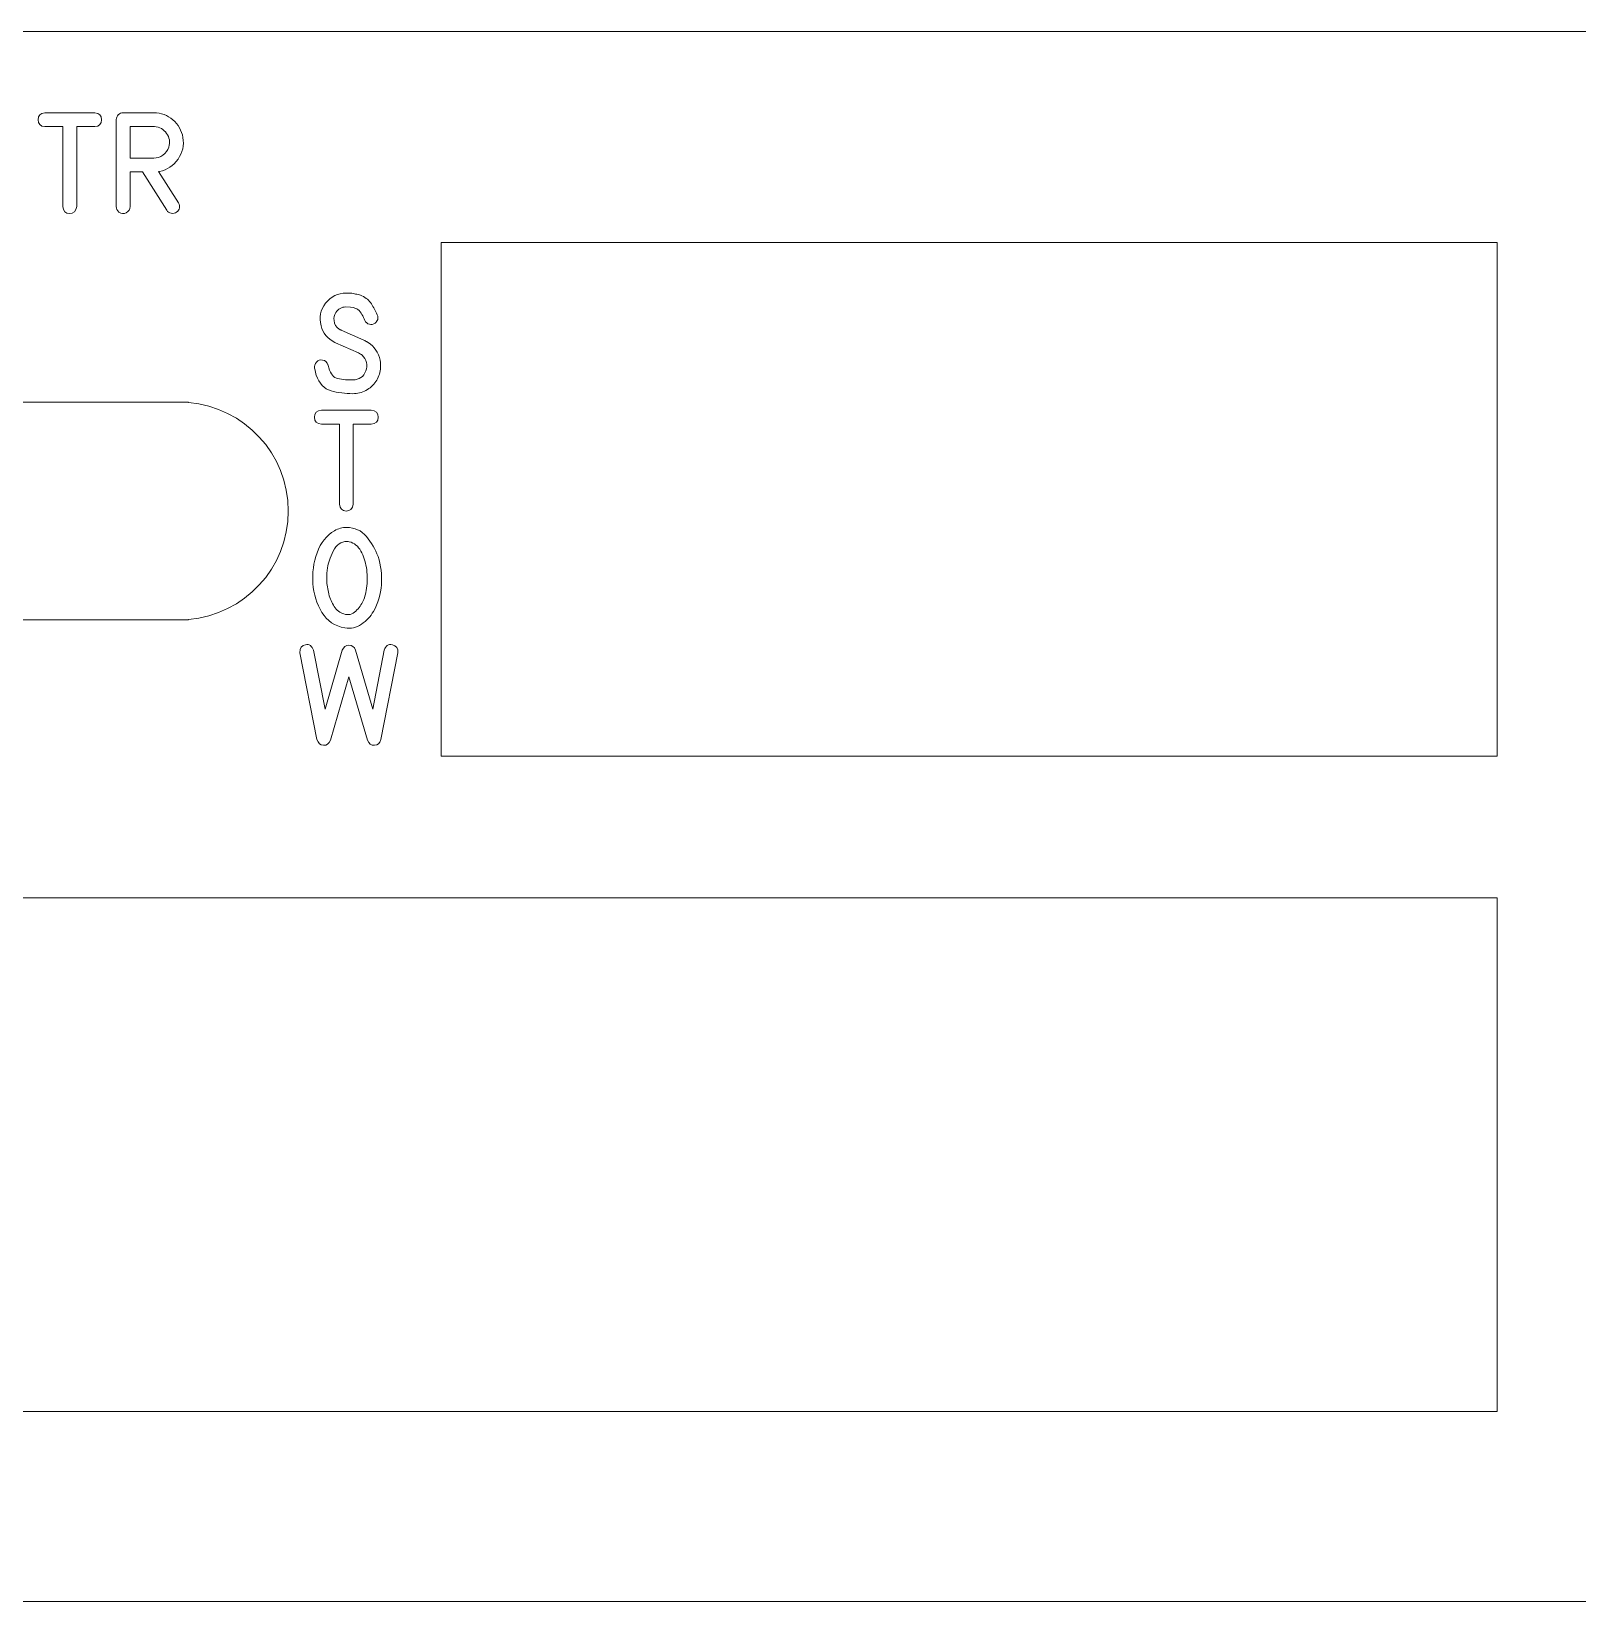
# Model space of a CAD drawing. Header units: millimetres. Extents: x -122 to 123, y -125 to 179.
# Drawn here: x -14 to 40.2, y 67.8 to 122.8 of the extents above; entities that cross this region are included whole.
import ezdxf

# ---------------------------------------------------------------- set-up
doc = ezdxf.new("R2010")
doc.units = ezdxf.units.MM
doc.header["$MEASUREMENT"] = 0
doc.layers.add('Cut', color=7, linetype='Continuous')
doc.layers.add('Engrave', color=7, linetype='Continuous')

msp = doc.modelspace()

# ---------------------------------------------------------------- linework, layer by layer
at = {"layer": 'Cut', "color": 250, "lineweight": 9}
for points in [[(0.3487, 97.4289), (37.3487, 97.4289), (37.3487, 115.4289), (0.3487, 115.4289), (0.3487, 97.4289)], [(-37.6513, 74.4711), (37.3487, 74.4711), (37.3487, 92.4711), (-37.6513, 92.4711), (-37.6513, 74.4711)]]:
    msp.add_lwpolyline(points, close=True, dxfattribs=at)
for points, knots in [([(-58.5705, 122.8179), (-58.5705, 122.8179), (67.4295, 122.8179), (67.4295, 122.8179), (67.4295, 122.8179), (70.1795, 122.8179), (72.4295, 120.5679), (72.4295, 117.8178), (72.4295, 117.8178), (72.4295, 117.8178), (72.4295, 72.8179), (72.4295, 72.8179), (72.4295, 72.8179), (72.4295, 70.0679), (70.1795, 67.8179), (67.4295, 67.8179), (67.4295, 67.8179), (67.4295, 67.8179), (-58.5705, 67.8179), (-58.5705, 67.8179), (-58.5705, 67.8179), (-61.3205, 67.8179), (-63.5705, 70.0679), (-63.5705, 72.8179), (-63.5705, 72.8179), (-63.5705, 72.8179), (-63.5705, 117.8178), (-63.5705, 117.8178), (-63.5705, 117.8178), (-63.5705, 120.5679), (-61.3205, 122.8179), (-58.5705, 122.8179)], [0, 0, 0, 0, 0.1111111, 0.1111111, 0.1111111, 0.1111111, 0.2222222, 0.2222222, 0.2222222, 0.2222222, 0.3333333, 0.3333333, 0.3333333, 0.3333333, 0.4444444, 0.4444444, 0.4444444, 0.4444444, 0.5555556, 0.5555556, 0.5555556, 0.5555556, 0.6666667, 0.6666667, 0.6666667, 0.6666667, 0.7777778, 0.7777778, 0.7777778, 0.7777778, 1, 1, 1, 1]), ([(-16.4304, 109.8286), (-16.4304, 109.8286), (-8.8104, 109.8286), (-8.8104, 109.8286), (-8.8104, 109.8286), (-8.8104, 109.8286), (-8.5004, 109.8286), (-8.5004, 109.8286), (-8.5004, 109.8286), (-8.5004, 109.8286), (-8.5004, 109.8162), (-8.5004, 109.8162), (-8.5004, 109.8162), (-6.5413, 109.6584), (-5.0004, 108.0184), (-5.0004, 106.0185), (-5.0004, 106.0185), (-5.0004, 104.019), (-6.5412, 102.379), (-8.5004, 102.2212), (-8.5004, 102.2212), (-8.5004, 102.2212), (-8.5004, 102.2086), (-8.5004, 102.2086), (-8.5004, 102.2086), (-8.5004, 102.2086), (-8.8104, 102.2086), (-8.8104, 102.2086), (-8.8104, 102.2086), (-8.8104, 102.2086), (-16.4304, 102.2086), (-16.4304, 102.2086), (-16.4304, 102.2086), (-18.5346, 102.2086), (-20.2404, 103.9144), (-20.2404, 106.0185), (-20.2404, 106.0185), (-20.2404, 108.123), (-18.5346, 109.8285), (-16.4304, 109.8286)], [0, 0, 0, 0, 0.0909091, 0.0909091, 0.0909091, 0.0909091, 0.1818182, 0.1818182, 0.1818182, 0.1818182, 0.2727273, 0.2727273, 0.2727273, 0.2727273, 0.3636364, 0.3636364, 0.3636364, 0.3636364, 0.4545455, 0.4545455, 0.4545455, 0.4545455, 0.5454545, 0.5454545, 0.5454545, 0.5454545, 0.6363636, 0.6363636, 0.6363636, 0.6363636, 0.7272727, 0.7272727, 0.7272727, 0.7272727, 0.8181818, 0.8181818, 0.8181818, 0.8181818, 1, 1, 1, 1])]:
    msp.add_open_spline(points, degree=3, knots=knots, dxfattribs=at)
at = {"layer": 'Engrave', "color": 240, "lineweight": 9}
for points, knots in [([(-12.8947, 116.6813), (-12.8947, 116.6813), (-12.8947, 119.4823), (-12.8947, 119.4823), (-12.8947, 119.4823), (-12.8947, 119.4823), (-13.5267, 119.4823), (-13.5267, 119.4823), (-13.5267, 119.4823), (-13.6873, 119.4946), (-13.7678, 119.5757), (-13.7672, 119.7239), (-13.7672, 119.7239), (-13.7666, 119.8727), (-13.6861, 119.9544), (-13.5267, 119.9679), (-13.5267, 119.9679), (-13.5267, 119.9679), (-11.7782, 119.9679), (-11.7782, 119.9679), (-11.7782, 119.9679), (-11.62, 119.9556), (-11.5401, 119.8738), (-11.5395, 119.7239), (-11.5395, 119.7239), (-11.5389, 119.5746), (-11.6188, 119.4934), (-11.7782, 119.4823), (-11.7782, 119.4823), (-11.7782, 119.4823), (-12.4085, 119.4823), (-12.4085, 119.4823), (-12.4085, 119.4823), (-12.4085, 119.4823), (-12.4085, 116.6813), (-12.4085, 116.6813), (-12.4085, 116.6813), (-12.4349, 116.5184), (-12.5196, 116.4378), (-12.663, 116.4402), (-12.663, 116.4402), (-12.8059, 116.4426), (-12.8829, 116.5231), (-12.8947, 116.6813)], [0, 0, 0, 0, 0.0833333, 0.0833333, 0.0833333, 0.0833333, 0.1666667, 0.1666667, 0.1666667, 0.1666667, 0.25, 0.25, 0.25, 0.25, 0.3333333, 0.3333333, 0.3333333, 0.3333333, 0.4166667, 0.4166667, 0.4166667, 0.4166667, 0.5, 0.5, 0.5, 0.5, 0.5833333, 0.5833333, 0.5833333, 0.5833333, 0.6666667, 0.6666667, 0.6666667, 0.6666667, 0.75, 0.75, 0.75, 0.75, 0.8333333, 0.8333333, 0.8333333, 0.8333333, 1, 1, 1, 1]), ([(-8.8502, 116.8141), (-8.7767, 116.6842), (-8.7973, 116.5754), (-8.9119, 116.4866), (-8.9119, 116.4866), (-8.9672, 116.4478), (-9.0307, 116.4343), (-9.1024, 116.4473), (-9.1024, 116.4473), (-9.1741, 116.4596), (-9.2265, 116.4955), (-9.26, 116.5537), (-9.26, 116.5537), (-9.26, 116.5537), (-10.109, 117.896), (-10.109, 117.896), (-10.109, 117.896), (-10.109, 117.896), (-10.54, 117.896), (-10.54, 117.896), (-10.54, 117.896), (-10.54, 117.896), (-10.54, 116.683), (-10.54, 116.683), (-10.54, 116.683), (-10.54, 116.5831), (-10.5852, 116.5113), (-10.6758, 116.4667), (-10.6758, 116.4667), (-10.7669, 116.4226), (-10.8516, 116.4308), (-10.9309, 116.4919), (-10.9309, 116.4919), (-10.9939, 116.539), (-11.0256, 116.6025), (-11.0256, 116.683), (-11.0256, 116.683), (-11.0256, 116.683), (-11.0256, 119.7268), (-11.0256, 119.7268), (-11.0256, 119.7268), (-11.0256, 119.7933), (-11.0021, 119.8503), (-10.9556, 119.8973), (-10.9556, 119.8973), (-10.9092, 119.9444), (-10.8522, 119.9679), (-10.7845, 119.9679), (-10.7845, 119.9679), (-10.7845, 119.9679), (-9.7151, 119.9679), (-9.7151, 119.9679), (-9.7151, 119.9679), (-9.4575, 119.9679), (-9.2341, 119.8862), (-9.0448, 119.7227), (-9.0448, 119.7227), (-8.8555, 119.5587), (-8.7373, 119.3511), (-8.6914, 119.0995), (-8.6914, 119.0995), (-8.6432, 118.8296), (-8.7003, 118.5774), (-8.8631, 118.3428), (-8.8631, 118.3428), (-9.0254, 118.1076), (-9.2412, 117.9653), (-9.5099, 117.9148), (-9.5099, 117.9148), (-9.5099, 117.9148), (-9.5428, 117.9095), (-9.5428, 117.9095), (-9.5428, 117.9095), (-9.5428, 117.9095), (-8.8502, 116.8141), (-8.8502, 116.8141)], [0, 0, 0, 0, 0.05, 0.05, 0.05, 0.05, 0.1, 0.1, 0.1, 0.1, 0.15, 0.15, 0.15, 0.15, 0.2, 0.2, 0.2, 0.2, 0.25, 0.25, 0.25, 0.25, 0.3, 0.3, 0.3, 0.3, 0.35, 0.35, 0.35, 0.35, 0.4, 0.4, 0.4, 0.4, 0.45, 0.45, 0.45, 0.45, 0.5, 0.5, 0.5, 0.5, 0.55, 0.55, 0.55, 0.55, 0.6, 0.6, 0.6, 0.6, 0.65, 0.65, 0.65, 0.65, 0.7, 0.7, 0.7, 0.7, 0.75, 0.75, 0.75, 0.75, 0.8, 0.8, 0.8, 0.8, 0.85, 0.85, 0.85, 0.85, 0.9, 0.9, 0.9, 0.9, 1, 1, 1, 1]), ([(-9.7151, 118.3798), (-9.5975, 118.3798), (-9.4893, 118.4151), (-9.3899, 118.4869), (-9.3899, 118.4869), (-9.2906, 118.558), (-9.2241, 118.6509), (-9.1894, 118.7655), (-9.1894, 118.7655), (-9.1353, 118.9425), (-9.16, 119.1024), (-9.2635, 119.2453), (-9.2635, 119.2453), (-9.367, 119.3882), (-9.5093, 119.467), (-9.6904, 119.4823), (-9.6904, 119.4823), (-9.6904, 119.4823), (-10.54, 119.4823), (-10.54, 119.4823), (-10.54, 119.4823), (-10.54, 119.4823), (-10.54, 118.3798), (-10.54, 118.3798), (-10.54, 118.3798), (-10.54, 118.3798), (-9.7151, 118.3798), (-9.7151, 118.3798)], [0, 0, 0, 0, 0.125, 0.125, 0.125, 0.125, 0.25, 0.25, 0.25, 0.25, 0.375, 0.375, 0.375, 0.375, 0.5, 0.5, 0.5, 0.5, 0.625, 0.625, 0.625, 0.625, 0.75, 0.75, 0.75, 0.75, 1, 1, 1, 1]), ([(-2.3496, 111.9992), (-2.3496, 111.9992), (-2.322, 111.9875), (-2.322, 111.9875), (-2.322, 111.9875), (-2.322, 111.9875), (-2.2908, 111.9722), (-2.2908, 111.9722), (-2.2908, 111.9722), (-2.2908, 111.9722), (-2.2632, 111.9563), (-2.2632, 111.9563), (-2.2632, 111.9563), (-2.2555, 111.9504), (-2.2461, 111.9451), (-2.2367, 111.9398), (-2.2367, 111.9398), (-2.2267, 111.9351), (-2.2173, 111.9293), (-2.2079, 111.924), (-2.2079, 111.924), (-1.981, 111.7746), (-1.8399, 111.5677), (-1.7864, 111.3037), (-1.7864, 111.3037), (-1.7658, 111.2002), (-1.7611, 111.0938), (-1.7722, 110.985), (-1.7722, 110.985), (-1.7911, 110.8286), (-1.8457, 110.6846), (-1.9369, 110.5517), (-1.9369, 110.5517), (-2.028, 110.4188), (-2.1427, 110.3165), (-2.2802, 110.2442), (-2.2802, 110.2442), (-2.4284, 110.166), (-2.5819, 110.1272), (-2.7406, 110.1272), (-2.7406, 110.1272), (-3.0069, 110.1272), (-3.2609, 110.1613), (-3.5038, 110.2295), (-3.5038, 110.2295), (-3.746, 110.2977), (-3.9188, 110.4805), (-4.0217, 110.7781), (-4.0217, 110.7781), (-4.0359, 110.8163), (-4.0458, 110.8551), (-4.0529, 110.8951), (-4.0529, 110.8951), (-4.06, 110.9356), (-4.0682, 110.9756), (-4.077, 111.0162), (-4.077, 111.0162), (-4.0941, 111.0985), (-4.0741, 111.1714), (-4.0159, 111.2349), (-4.0159, 111.2349), (-3.9582, 111.2978), (-3.8859, 111.3219), (-3.8001, 111.3072), (-3.8001, 111.3072), (-3.709, 111.2884), (-3.646, 111.2325), (-3.6102, 111.1385), (-3.6102, 111.1385), (-3.6102, 111.1385), (-3.6049, 111.1226), (-3.6049, 111.1226), (-3.6049, 111.1226), (-3.5502, 110.8733), (-3.4538, 110.7245), (-3.3168, 110.6763), (-3.3168, 110.6763), (-3.1792, 110.6281), (-2.9887, 110.6064), (-2.7441, 110.6111), (-2.7441, 110.6111), (-2.5189, 110.6111), (-2.3643, 110.7169), (-2.2802, 110.928), (-2.2802, 110.928), (-2.2438, 111.0221), (-2.2379, 111.1202), (-2.2632, 111.222), (-2.2632, 111.222), (-2.2885, 111.3231), (-2.3384, 111.4083), (-2.4131, 111.4759), (-2.4131, 111.4759), (-2.4466, 111.5048), (-2.4901, 111.5312), (-2.5442, 111.5565), (-2.5442, 111.5565), (-2.5442, 111.5565), (-3.3415, 111.9063), (-3.3415, 111.9063), (-3.3415, 111.9063), (-3.3415, 111.9063), (-3.3674, 111.9204), (-3.3674, 111.9204), (-3.3674, 111.9204), (-3.6284, 112.058), (-3.7901, 112.2538), (-3.853, 112.5078), (-3.853, 112.5078), (-3.93, 112.8018), (-3.8765, 113.0652), (-3.6919, 113.2992), (-3.6919, 113.2992), (-3.5079, 113.5326), (-3.2656, 113.6496), (-2.9664, 113.6496), (-2.9664, 113.6496), (-2.9664, 113.6496), (-2.7765, 113.6443), (-2.7765, 113.6443), (-2.7765, 113.6443), (-2.7147, 113.6331), (-2.6548, 113.622), (-2.5977, 113.6108), (-2.5977, 113.6108), (-2.5401, 113.6002), (-2.4819, 113.5814), (-2.4237, 113.5549), (-2.4237, 113.5549), (-2.2791, 113.4873), (-2.1679, 113.3938), (-2.0909, 113.2757), (-2.0909, 113.2757), (-2.0139, 113.1575), (-1.9445, 113.0293), (-1.8828, 112.8917), (-1.8828, 112.8917), (-1.8769, 112.8788), (-1.8716, 112.8641), (-1.8669, 112.847), (-1.8669, 112.847), (-1.8546, 112.7906), (-1.8604, 112.7395), (-1.8845, 112.6936), (-1.8845, 112.6936), (-1.8981, 112.6648), (-1.9128, 112.643), (-1.9275, 112.6283), (-1.9275, 112.6283), (-1.9422, 112.613), (-1.9545, 112.603), (-1.9633, 112.5972), (-1.9633, 112.5972), (-2.0233, 112.5548), (-2.0886, 112.5419), (-2.1597, 112.5595), (-2.1597, 112.5595), (-2.2314, 112.5754), (-2.2855, 112.6213), (-2.3237, 112.6971), (-2.3237, 112.6971), (-2.3537, 112.7636), (-2.3855, 112.8318), (-2.419, 112.9011), (-2.419, 112.9011), (-2.4531, 112.9705), (-2.5007, 113.0281), (-2.5613, 113.0746), (-2.5613, 113.0746), (-2.5866, 113.0928), (-2.6112, 113.1063), (-2.6348, 113.1146), (-2.6348, 113.1146), (-2.6583, 113.1234), (-2.6842, 113.1328), (-2.713, 113.1434), (-2.713, 113.1434), (-2.713, 113.1434), (-2.8247, 113.1622), (-2.8247, 113.1622), (-2.8247, 113.1622), (-2.8247, 113.1622), (-2.9834, 113.1675), (-2.9834, 113.1675), (-2.9834, 113.1675), (-3.1375, 113.1651), (-3.2551, 113.0987), (-3.3362, 112.9676), (-3.3362, 112.9676), (-3.3915, 112.8835), (-3.412, 112.79), (-3.3985, 112.6865), (-3.3985, 112.6865), (-3.3826, 112.5595), (-3.3227, 112.4608), (-3.2192, 112.3902), (-3.2192, 112.3902), (-3.2145, 112.3873), (-3.2098, 112.3832), (-3.2039, 112.379), (-3.2039, 112.379), (-3.198, 112.3755), (-3.1916, 112.3714), (-3.1851, 112.3679), (-3.1851, 112.3679), (-3.1851, 112.3679), (-3.1657, 112.3596), (-3.1657, 112.3596), (-3.1657, 112.3596), (-3.1657, 112.3596), (-3.1451, 112.3508), (-3.1451, 112.3508), (-3.1451, 112.3508), (-3.1451, 112.3508), (-2.3496, 111.9992), (-2.3496, 111.9992)], [0, 0, 0, 0, 0.0181818, 0.0181818, 0.0181818, 0.0181818, 0.0363636, 0.0363636, 0.0363636, 0.0363636, 0.0545455, 0.0545455, 0.0545455, 0.0545455, 0.0727273, 0.0727273, 0.0727273, 0.0727273, 0.0909091, 0.0909091, 0.0909091, 0.0909091, 0.1090909, 0.1090909, 0.1090909, 0.1090909, 0.1272727, 0.1272727, 0.1272727, 0.1272727, 0.1454545, 0.1454545, 0.1454545, 0.1454545, 0.1636364, 0.1636364, 0.1636364, 0.1636364, 0.1818182, 0.1818182, 0.1818182, 0.1818182, 0.2, 0.2, 0.2, 0.2, 0.2181818, 0.2181818, 0.2181818, 0.2181818, 0.2363636, 0.2363636, 0.2363636, 0.2363636, 0.2545455, 0.2545455, 0.2545455, 0.2545455, 0.2727273, 0.2727273, 0.2727273, 0.2727273, 0.2909091, 0.2909091, 0.2909091, 0.2909091, 0.3090909, 0.3090909, 0.3090909, 0.3090909, 0.3272727, 0.3272727, 0.3272727, 0.3272727, 0.3454545, 0.3454545, 0.3454545, 0.3454545, 0.3636364, 0.3636364, 0.3636364, 0.3636364, 0.3818182, 0.3818182, 0.3818182, 0.3818182, 0.4, 0.4, 0.4, 0.4, 0.4181818, 0.4181818, 0.4181818, 0.4181818, 0.4363636, 0.4363636, 0.4363636, 0.4363636, 0.4545455, 0.4545455, 0.4545455, 0.4545455, 0.4727273, 0.4727273, 0.4727273, 0.4727273, 0.4909091, 0.4909091, 0.4909091, 0.4909091, 0.5090909, 0.5090909, 0.5090909, 0.5090909, 0.5272727, 0.5272727, 0.5272727, 0.5272727, 0.5454545, 0.5454545, 0.5454545, 0.5454545, 0.5636364, 0.5636364, 0.5636364, 0.5636364, 0.5818182, 0.5818182, 0.5818182, 0.5818182, 0.6, 0.6, 0.6, 0.6, 0.6181818, 0.6181818, 0.6181818, 0.6181818, 0.6363636, 0.6363636, 0.6363636, 0.6363636, 0.6545455, 0.6545455, 0.6545455, 0.6545455, 0.6727273, 0.6727273, 0.6727273, 0.6727273, 0.6909091, 0.6909091, 0.6909091, 0.6909091, 0.7090909, 0.7090909, 0.7090909, 0.7090909, 0.7272727, 0.7272727, 0.7272727, 0.7272727, 0.7454545, 0.7454545, 0.7454545, 0.7454545, 0.7636364, 0.7636364, 0.7636364, 0.7636364, 0.7818182, 0.7818182, 0.7818182, 0.7818182, 0.8, 0.8, 0.8, 0.8, 0.8181818, 0.8181818, 0.8181818, 0.8181818, 0.8363636, 0.8363636, 0.8363636, 0.8363636, 0.8545455, 0.8545455, 0.8545455, 0.8545455, 0.8727273, 0.8727273, 0.8727273, 0.8727273, 0.8909091, 0.8909091, 0.8909091, 0.8909091, 0.9090909, 0.9090909, 0.9090909, 0.9090909, 0.9272727, 0.9272727, 0.9272727, 0.9272727, 0.9454545, 0.9454545, 0.9454545, 0.9454545, 0.9636364, 0.9636364, 0.9636364, 0.9636364, 1, 1, 1, 1]), ([(-3.2092, 106.2597), (-3.2092, 106.2597), (-3.2092, 109.0607), (-3.2092, 109.0607), (-3.2092, 109.0607), (-3.2092, 109.0607), (-3.8412, 109.0607), (-3.8412, 109.0607), (-3.8412, 109.0607), (-4.0018, 109.073), (-4.0823, 109.1541), (-4.0817, 109.3023), (-4.0817, 109.3023), (-4.0811, 109.4511), (-4.0006, 109.5328), (-3.8412, 109.5463), (-3.8412, 109.5463), (-3.8412, 109.5463), (-2.0927, 109.5463), (-2.0927, 109.5463), (-2.0927, 109.5463), (-1.9345, 109.534), (-1.8546, 109.4522), (-1.854, 109.3023), (-1.854, 109.3023), (-1.8534, 109.153), (-1.9333, 109.0718), (-2.0927, 109.0607), (-2.0927, 109.0607), (-2.0927, 109.0607), (-2.723, 109.0607), (-2.723, 109.0607), (-2.723, 109.0607), (-2.723, 109.0607), (-2.723, 106.2597), (-2.723, 106.2597), (-2.723, 106.2597), (-2.7494, 106.0968), (-2.8341, 106.0162), (-2.9775, 106.0186), (-2.9775, 106.0186), (-3.1204, 106.021), (-3.1974, 106.1015), (-3.2092, 106.2597)], [0, 0, 0, 0, 0.0833333, 0.0833333, 0.0833333, 0.0833333, 0.1666667, 0.1666667, 0.1666667, 0.1666667, 0.25, 0.25, 0.25, 0.25, 0.3333333, 0.3333333, 0.3333333, 0.3333333, 0.4166667, 0.4166667, 0.4166667, 0.4166667, 0.5, 0.5, 0.5, 0.5, 0.5833333, 0.5833333, 0.5833333, 0.5833333, 0.6666667, 0.6666667, 0.6666667, 0.6666667, 0.75, 0.75, 0.75, 0.75, 0.8333333, 0.8333333, 0.8333333, 0.8333333, 1, 1, 1, 1]), ([(-1.8567, 104.4282), (-1.7514, 104.1101), (-1.7114, 103.7803), (-1.7373, 103.4381), (-1.7373, 103.4381), (-1.7632, 103.0959), (-1.8572, 102.7837), (-2.0189, 102.5009), (-2.0189, 102.5009), (-2.1212, 102.3251), (-2.2606, 102.1758), (-2.4376, 102.0529), (-2.4376, 102.0529), (-2.6145, 101.93), (-2.8097, 101.8871), (-3.0232, 101.9241), (-3.0232, 101.9241), (-3.3712, 101.9847), (-3.6376, 102.1664), (-3.8222, 102.468), (-3.8222, 102.468), (-4.0074, 102.7702), (-4.1132, 103.1065), (-4.1403, 103.4769), (-4.1403, 103.4769), (-4.1673, 103.8473), (-4.1173, 104.2077), (-3.9903, 104.5593), (-3.9903, 104.5593), (-3.8633, 104.9109), (-3.6611, 105.1661), (-3.383, 105.326), (-3.383, 105.326), (-3.2477, 105.4042), (-3.1055, 105.443), (-2.9579, 105.443), (-2.9579, 105.443), (-2.6751, 105.443), (-2.4446, 105.3366), (-2.2653, 105.1237), (-2.2653, 105.1237), (-2.086, 104.9103), (-1.9501, 104.6787), (-1.8567, 104.4282)], [0, 0, 0, 0, 0.0833333, 0.0833333, 0.0833333, 0.0833333, 0.1666667, 0.1666667, 0.1666667, 0.1666667, 0.25, 0.25, 0.25, 0.25, 0.3333333, 0.3333333, 0.3333333, 0.3333333, 0.4166667, 0.4166667, 0.4166667, 0.4166667, 0.5, 0.5, 0.5, 0.5, 0.5833333, 0.5833333, 0.5833333, 0.5833333, 0.6666667, 0.6666667, 0.6666667, 0.6666667, 0.75, 0.75, 0.75, 0.75, 0.8333333, 0.8333333, 0.8333333, 0.8333333, 1, 1, 1, 1]), ([(-2.9438, 104.9538), (-3.1549, 104.9538), (-3.3148, 104.8404), (-3.4235, 104.6128), (-3.4235, 104.6128), (-3.5323, 104.3853), (-3.6005, 104.1913), (-3.6293, 104.0307), (-3.6293, 104.0307), (-3.6511, 103.9132), (-3.6593, 103.7715), (-3.6534, 103.6051), (-3.6534, 103.6051), (-3.6476, 103.4387), (-3.6234, 103.2741), (-3.5811, 103.1118), (-3.5811, 103.1118), (-3.5388, 102.9489), (-3.4747, 102.8025), (-3.39, 102.6726), (-3.39, 102.6726), (-3.3048, 102.5421), (-3.1937, 102.4556), (-3.0561, 102.4133), (-3.0561, 102.4133), (-2.895, 102.3627), (-2.7562, 102.3945), (-2.6398, 102.5085), (-2.6398, 102.5085), (-2.5234, 102.6232), (-2.4352, 102.7443), (-2.3752, 102.8731), (-2.3752, 102.8731), (-2.3147, 103.0054), (-2.2729, 103.1782), (-2.2506, 103.3934), (-2.2506, 103.3934), (-2.2282, 103.608), (-2.2335, 103.8226), (-2.2659, 104.0366), (-2.2659, 104.0366), (-2.2988, 104.2506), (-2.3629, 104.4435), (-2.4581, 104.6152), (-2.4581, 104.6152), (-2.5534, 104.7868), (-2.6892, 104.8962), (-2.8644, 104.9432), (-2.8644, 104.9432), (-2.8873, 104.9503), (-2.9138, 104.9538), (-2.9438, 104.9538)], [0, 0, 0, 0, 0.0714286, 0.0714286, 0.0714286, 0.0714286, 0.1428571, 0.1428571, 0.1428571, 0.1428571, 0.2142857, 0.2142857, 0.2142857, 0.2142857, 0.2857143, 0.2857143, 0.2857143, 0.2857143, 0.3571429, 0.3571429, 0.3571429, 0.3571429, 0.4285714, 0.4285714, 0.4285714, 0.4285714, 0.5, 0.5, 0.5, 0.5, 0.5714286, 0.5714286, 0.5714286, 0.5714286, 0.6428571, 0.6428571, 0.6428571, 0.6428571, 0.7142857, 0.7142857, 0.7142857, 0.7142857, 0.7857143, 0.7857143, 0.7857143, 0.7857143, 0.8571429, 0.8571429, 0.8571429, 0.8571429, 1, 1, 1, 1]), ([(-2.6451, 101.1433), (-2.6451, 101.1433), (-2.0418, 99.0831), (-2.0418, 99.0831), (-2.0418, 99.0831), (-2.0418, 99.0831), (-1.6391, 101.1433), (-1.6391, 101.1433), (-1.6391, 101.1433), (-1.5909, 101.2985), (-1.4962, 101.3615), (-1.3557, 101.3326), (-1.3557, 101.3326), (-1.2146, 101.3038), (-1.1505, 101.2104), (-1.1617, 101.0522), (-1.1617, 101.0522), (-1.1617, 101.0522), (-1.7578, 98.0101), (-1.7578, 98.0101), (-1.7578, 98.0101), (-1.7943, 97.8826), (-1.8696, 97.8167), (-1.9824, 97.812), (-1.9824, 97.812), (-2.0953, 97.8073), (-2.1776, 97.8655), (-2.2282, 97.986), (-2.2282, 97.986), (-2.2282, 97.986), (-2.8791, 100.2079), (-2.8791, 100.2079), (-2.8791, 100.2079), (-2.8791, 100.2079), (-3.5252, 97.986), (-3.5252, 97.986), (-3.5252, 97.986), (-3.5775, 97.862), (-3.6587, 97.8038), (-3.768, 97.812), (-3.768, 97.812), (-3.8768, 97.8202), (-3.9538, 97.8861), (-3.9985, 98.0101), (-3.9985, 98.0101), (-3.9985, 98.0101), (-4.5947, 101.0522), (-4.5947, 101.0522), (-4.5947, 101.0522), (-4.5947, 101.2162), (-4.5294, 101.3109), (-4.3983, 101.3356), (-4.3983, 101.3356), (-4.2672, 101.3603), (-4.172, 101.2962), (-4.1126, 101.1433), (-4.1126, 101.1433), (-4.1126, 101.1433), (-3.7145, 99.0796), (-3.7145, 99.0796), (-3.7145, 99.0796), (-3.7145, 99.0796), (-3.1119, 101.1433), (-3.1119, 101.1433), (-3.1119, 101.1433), (-3.0625, 101.2568), (-2.9831, 101.3156), (-2.8749, 101.3191), (-2.8749, 101.3191), (-2.7662, 101.3226), (-2.6897, 101.2639), (-2.6451, 101.1433)], [0, 0, 0, 0, 0.0526316, 0.0526316, 0.0526316, 0.0526316, 0.1052632, 0.1052632, 0.1052632, 0.1052632, 0.1578947, 0.1578947, 0.1578947, 0.1578947, 0.2105263, 0.2105263, 0.2105263, 0.2105263, 0.2631579, 0.2631579, 0.2631579, 0.2631579, 0.3157895, 0.3157895, 0.3157895, 0.3157895, 0.3684211, 0.3684211, 0.3684211, 0.3684211, 0.4210526, 0.4210526, 0.4210526, 0.4210526, 0.4736842, 0.4736842, 0.4736842, 0.4736842, 0.5263158, 0.5263158, 0.5263158, 0.5263158, 0.5789474, 0.5789474, 0.5789474, 0.5789474, 0.6315789, 0.6315789, 0.6315789, 0.6315789, 0.6842105, 0.6842105, 0.6842105, 0.6842105, 0.7368421, 0.7368421, 0.7368421, 0.7368421, 0.7894737, 0.7894737, 0.7894737, 0.7894737, 0.8421053, 0.8421053, 0.8421053, 0.8421053, 0.8947368, 0.8947368, 0.8947368, 0.8947368, 1, 1, 1, 1])]:
    msp.add_open_spline(points, degree=3, knots=knots, dxfattribs=at)

doc.saveas('drawing.dxf')
